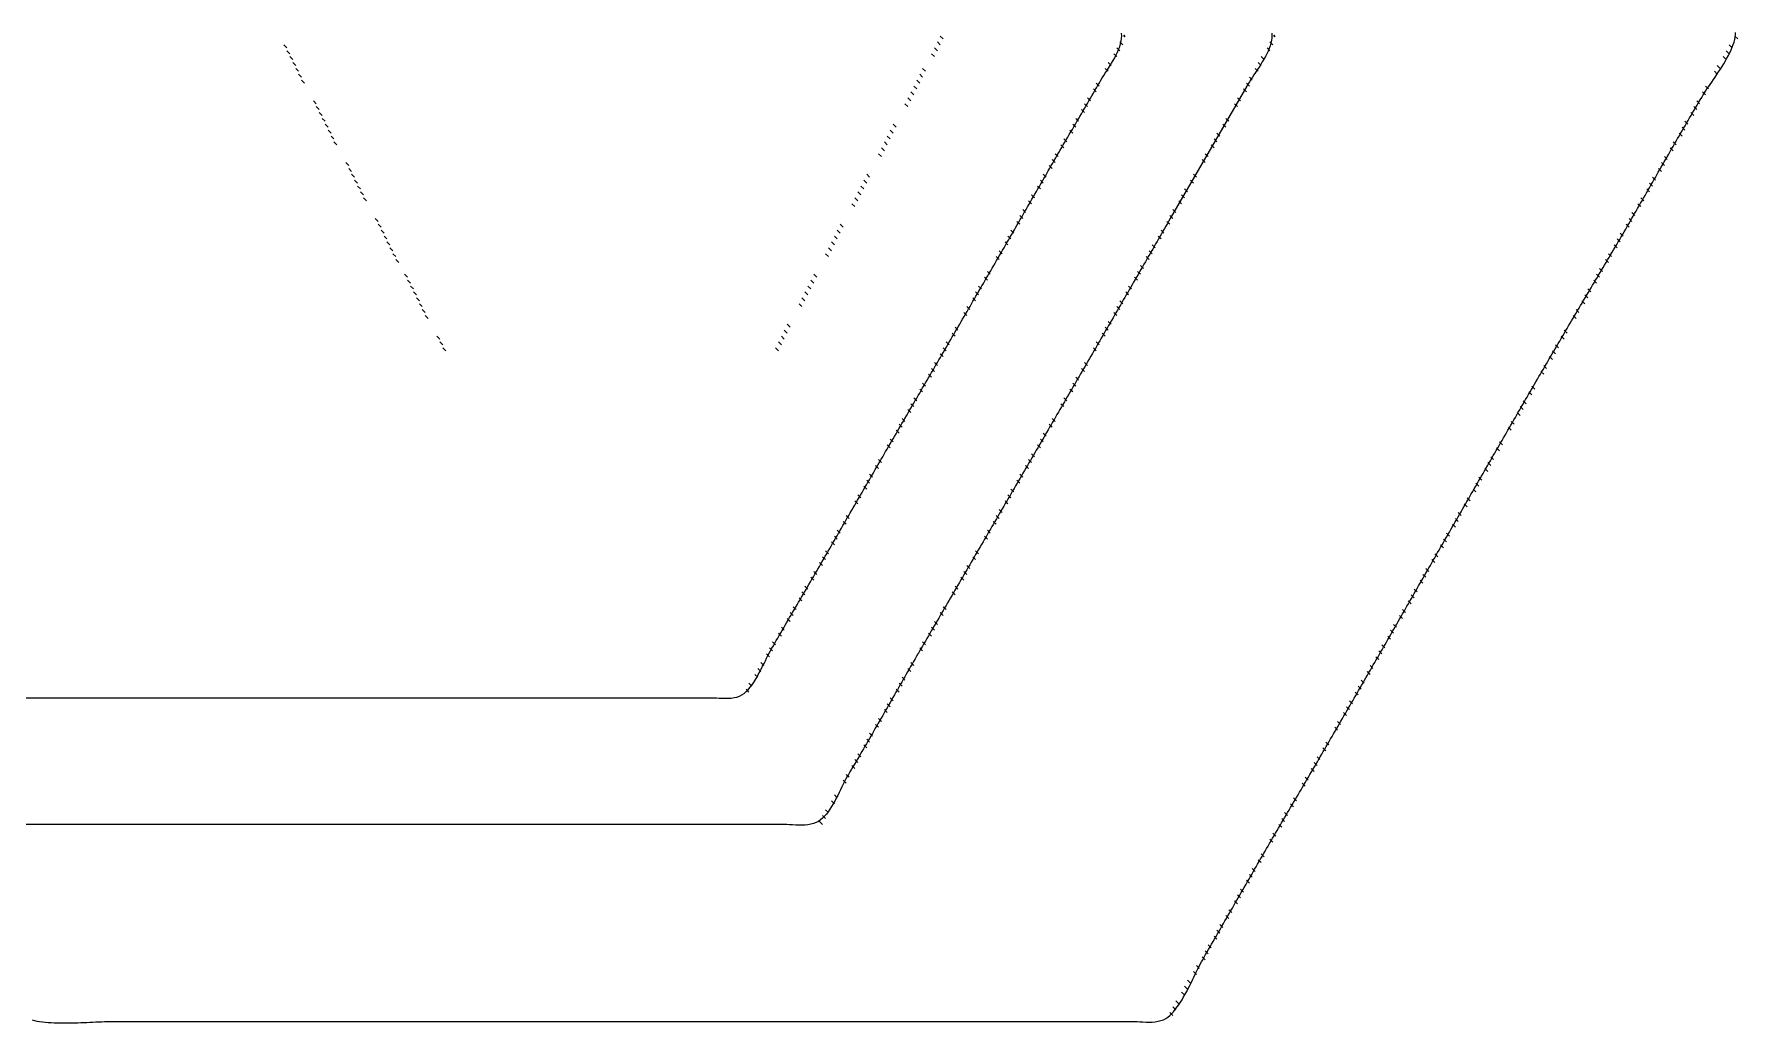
# Model space of a CAD drawing. Extents: x 18 to 1089, y 26 to 701.
# Drawn here: x 510 to 1089, y 26 to 363 of the extents above; entities that cross this region are included whole.
import ezdxf

# ---------------------------------------------------------------- set-up
doc = ezdxf.new("R2010")
doc.units = 0
for name, color, linetype in [('C11', 11, 'CONTINUOUS'), ('C231', 231, 'CONTINUOUS'), ('C240', 240, 'CONTINUOUS'), ('C241', 241, 'CONTINUOUS'), ('C254', 254, 'CONTINUOUS')]:
    doc.layers.add(name, color=color, linetype=linetype)

msp = doc.modelspace()

# ---------------------------------------------------------------- linework, layer by layer
at = {"layer": 'C11'}
for points in [[(879, 360), (880, 359), (879, 360)], [(880.3333, 362.3333), (880.6667, 361.6666)], [(880.6666, 361.6666), (880.3333, 362.3333)], [(1086, 359), (1087, 358), (1086, 359)], [(815, 356), (816, 355), (815, 356)], [(816, 358), (817, 357), (816, 358)], [(929, 358), (930, 357), (929, 358)], [(600, 349), (601, 348), (600, 349)], [(875, 353), (876, 352), (875, 353)], [(925, 351), (926, 350), (925, 351)], [(1082, 352), (1083, 351), (1082, 352)], [(601, 347), (602, 346), (601, 347)], [(871, 346), (872, 345), (871, 346)], [(921, 344), (922, 343), (921, 344)], [(1078, 345), (1079, 344), (1078, 345)], [(806, 339), (807, 338), (806, 339)], [(807, 341), (808, 340), (807, 341)], [(868, 341), (869, 340), (868, 341)], [(918, 339), (919, 338), (918, 339)], [(1075, 340), (1076, 339), (1075, 340)], [(610, 330), (611, 329), (610, 330)], [(864, 334), (865, 333), (864, 334)], [(914, 332), (915, 331), (914, 332)], [(1071, 333), (1072, 332), (1071, 333)], [(611, 328), (612, 327), (611, 328)], [(612, 326), (613, 325), (612, 326)], [(860, 327), (861, 326), (860, 327)], [(910, 325), (911, 324), (910, 325)], [(1067, 326), (1068, 325), (1067, 326)], [(797, 322), (798, 321), (797, 322)], [(798, 324), (799, 323), (798, 324)], [(857, 322), (858, 321), (857, 322)], [(1064, 321), (1065, 320), (1064, 321)], [(853, 315), (854, 314), (853, 315)], [(903, 313), (904, 312), (903, 313)], [(1060, 314), (1061, 313), (1060, 314)], [(621, 309), (622, 308), (621, 309)], [(622, 307), (623, 306), (622, 307)], [(789, 307), (790, 306), (789, 307)], [(849, 308), (850, 307), (849, 308)], [(1056, 307), (1057, 306), (1056, 307)], [(788, 305), (789, 304), (788, 305)], [(846, 303), (847, 302), (846, 303)], [(899, 306), (900, 305), (899, 306)], [(1053, 302), (1054, 301), (1053, 302)], [(842, 296), (843, 295), (842, 296)], [(895, 299), (896, 298), (895, 299)], [(631, 290), (632, 289), (631, 290)], [(780, 290), (781, 289), (780, 290)], [(892, 294), (893, 293), (892, 294)], [(1049, 295), (1050, 294), (1049, 295)], [(632, 288), (633, 287), (632, 288)], [(633, 286), (634, 285), (633, 286)], [(779, 288), (780, 287), (779, 288)], [(838, 289), (839, 288), (838, 289)], [(888, 287), (889, 286), (888, 287)], [(1045, 288), (1046, 287), (1045, 288)], [(834, 282), (835, 281), (834, 282)], [(884, 280), (885, 279), (884, 280)], [(1042, 283), (1043, 282), (1042, 283)], [(771, 273), (772, 272), (771, 273)], [(831, 277), (832, 276), (831, 277)], [(881, 275), (882, 274), (881, 275)], [(1038, 276), (1039, 275), (1038, 276)], [(641, 271), (642, 270), (641, 271)], [(642, 269), (643, 268), (642, 269)], [(643, 267), (644, 266), (643, 267)], [(770, 271), (771, 270), (770, 271)], [(827, 270), (828, 269), (827, 270)], [(877, 268), (878, 267), (877, 268)], [(1034, 269), (1035, 268), (1034, 269)], [(823, 263), (824, 262), (823, 263)], [(873, 261), (874, 260), (873, 261)], [(762, 256), (763, 255), (762, 256)], [(820, 258), (821, 257), (820, 258)], [(870, 256), (871, 255), (870, 256)], [(1027, 257), (1028, 256), (1027, 257)], [(816, 251), (817, 250), (816, 251)], [(866, 249), (867, 248), (866, 249)], [(1023, 250), (1024, 249), (1023, 250)], [(812, 244), (813, 243), (812, 244)], [(809, 239), (810, 238), (809, 239)], [(862, 242), (863, 241), (862, 242)], [(1016, 238), (1017, 237), (1016, 238)], [(805, 232), (806, 231), (805, 232)], [(855, 230), (856, 229), (855, 230)], [(1012, 231), (1013, 230), (1012, 231)], [(801, 225), (802, 224), (801, 225)], [(851, 223), (852, 222), (851, 223)], [(1008, 224), (1009, 223), (1008, 224)], [(847, 216), (848, 215), (847, 216)], [(1005, 219), (1006, 218), (1005, 219)], [(794, 213), (795, 212), (794, 213)], [(844, 211), (845, 210), (844, 211)], [(1001, 212), (1002, 211), (1001, 212)], [(790, 206), (791, 205), (790, 206)], [(840, 204), (841, 203), (840, 204)], [(997, 205), (998, 204), (997, 205)], [(786, 199), (787, 198), (786, 199)], [(836, 197), (837, 196), (836, 197)], [(994, 200), (995, 199), (994, 200)], [(783, 194), (784, 193), (783, 194)], [(833, 192), (834, 191), (833, 192)], [(990, 193), (991, 192), (990, 193)], [(779, 187), (780, 186), (779, 187)], [(986, 186), (987, 185), (986, 186)], [(775, 180), (776, 179), (775, 180)], [(829, 185), (830, 184), (829, 185)], [(983, 181), (984, 180), (983, 181)], [(772, 175), (773, 174), (772, 175)], [(825, 178), (826, 177), (825, 178)], [(979, 174), (980, 173), (979, 174)], [(768, 168), (769, 167), (768, 168)], [(822, 173), (823, 172), (822, 173)], [(818, 166), (819, 165), (818, 166)], [(975, 167), (976, 166), (975, 167)], [(764, 161), (765, 160), (764, 161)], [(814, 159), (815, 158), (814, 159)], [(972, 162), (973, 161), (972, 162)], [(761, 156), (762, 155), (761, 156)], [(968, 155), (969, 154), (968, 155)], [(757, 149), (758, 148), (757, 149)], [(807, 147), (808, 146), (807, 147)], [(964, 148), (965, 147), (964, 148)], [(753, 142), (754, 141), (753, 142)], [(803, 140), (804, 139), (803, 140)], [(961, 143), (962, 142), (961, 143)], [(957, 136), (958, 135), (957, 136)], [(796, 128), (797, 127), (796, 128)], [(799, 133), (800, 132), (799, 133)], [(953, 129), (954, 128), (953, 129)], [(792, 121), (793, 120), (792, 121)], [(946, 117), (947, 116), (946, 117)], [(788, 114), (789, 113), (788, 114)], [(942, 110), (943, 109), (942, 110)], [(785, 109), (786, 108), (785, 109)], [(781, 102), (782, 101), (781, 102)], [(938, 103), (939, 102), (938, 103)], [(777, 95), (778, 94), (777, 95)], [(935, 98), (936, 97), (935, 98)], [(931, 91), (932, 90), (931, 91)], [(927, 84), (928, 83), (927, 84)], [(924, 79), (925, 78), (924, 79)], [(920, 72), (921, 71), (920, 72)], [(916, 65), (917, 64), (916, 65)], [(913, 60), (914, 59), (913, 60)], [(909, 53), (910, 52), (909, 53)], [(902, 41), (903, 40), (902, 41)], [(905, 46), (906, 45), (905, 46)], [(898, 34), (899, 33), (898, 34)]]:
    msp.add_lwpolyline(points, dxfattribs=at)
at = {"layer": 'C231'}
for points in [[(595, 359), (596, 358), (595, 359)], [(1088, 362), (1089, 361), (1088, 362)], [(596, 357), (597, 356), (596, 357)], [(877, 356), (878, 355), (877, 356)], [(1084, 355), (1085, 354), (1084, 355)], [(811, 349), (812, 348), (811, 349)], [(923, 348), (924, 347), (923, 348)], [(870, 344), (871, 343), (870, 344)], [(1077, 343), (1078, 342), (1077, 343)], [(606, 338), (607, 337), (606, 338)], [(607, 336), (608, 335), (607, 336)], [(866, 337), (867, 336), (866, 337)], [(919, 341), (920, 340), (919, 341)], [(1073, 336), (1074, 335), (1073, 336)], [(801, 330), (802, 329), (801, 330)], [(802, 332), (803, 331), (802, 332)], [(912, 329), (913, 328), (912, 329)], [(616, 319), (617, 318), (616, 319)], [(908, 322), (909, 321), (908, 322)], [(617, 317), (618, 316), (617, 317)], [(792, 313), (793, 312), (792, 313)], [(793, 315), (794, 314), (793, 315)], [(855, 318), (856, 317), (855, 318)], [(1062, 317), (1063, 316), (1062, 317)], [(897, 303), (898, 302), (897, 303)], [(626, 300), (627, 299), (626, 300)], [(627, 298), (628, 297), (627, 298)], [(783, 296), (784, 295), (783, 296)], [(784, 298), (785, 297), (784, 298)], [(844, 299), (845, 298), (844, 299)], [(1051, 298), (1052, 297), (1051, 298)], [(886, 284), (887, 283), (886, 284)], [(637, 279), (638, 278), (637, 279)], [(774, 279), (775, 278), (774, 279)], [(775, 281), (776, 280), (775, 281)], [(833, 280), (834, 279), (833, 280)], [(1040, 279), (1041, 278), (1040, 279)], [(638, 277), (639, 276), (638, 277)], [(829, 273), (830, 272), (829, 273)], [(765, 262), (766, 261), (765, 262)], [(766, 264), (767, 263), (766, 264)], [(875, 265), (876, 264), (875, 265)], [(647, 260), (648, 259), (647, 260)], [(648, 258), (649, 257), (648, 258)], [(871, 258), (872, 257), (871, 258)], [(1029, 260), (1030, 259), (1029, 260)], [(818, 254), (819, 253), (818, 254)], [(860, 239), (861, 238), (860, 239)], [(1018, 241), (1019, 240), (1018, 241)], [(807, 235), (808, 234), (807, 235)], [(1014, 234), (1015, 233), (1014, 234)], [(849, 220), (850, 219), (849, 220)], [(1007, 222), (1008, 221), (1007, 222)], [(796, 216), (797, 215), (796, 216)], [(1003, 215), (1004, 214), (1003, 215)], [(785, 197), (786, 196), (785, 197)], [(838, 201), (839, 200), (838, 201)], [(992, 196), (993, 195), (992, 196)], [(781, 190), (782, 189), (781, 190)], [(827, 182), (828, 181), (827, 182)], [(823, 175), (824, 174), (823, 175)], [(981, 177), (982, 176), (981, 177)], [(770, 171), (771, 170), (770, 171)], [(970, 158), (971, 157), (970, 158)], [(759, 152), (760, 151), (759, 152)], [(812, 156), (813, 155), (812, 156)], [(959, 139), (960, 138), (959, 139)], [(801, 137), (802, 136), (801, 137)], [(790, 118), (791, 117), (790, 118)], [(948, 120), (949, 119), (948, 120)], [(786, 111), (787, 110), (786, 111)], [(779, 99), (780, 98), (779, 99)], [(937, 101), (938, 100), (937, 101)], [(933, 94), (934, 93), (933, 94)], [(926, 82), (927, 81), (926, 82)], [(922, 75), (923, 74), (922, 75)], [(911, 56), (912, 55), (911, 56)], [(900, 37), (901, 36), (900, 37)]]:
    msp.add_lwpolyline(points, dxfattribs=at)
at = {"layer": 'C240'}
for points in [[(851.1496, 310), (851.6565, 310.8828), (852.1637, 311.7655), (852.6712, 312.648), (853.1789, 313.5304), (853.6869, 314.4127), (854.1951, 315.2948), (854.7036, 316.1767), (855.2122, 317.0585), (855.7211, 317.9402), (856.2301, 318.8218), (856.7394, 319.7033), (857.2488, 320.5847), (857.7584, 321.4659), (858.2682, 322.3471), (858.7781, 323.2281), (859.2882, 324.1091), (859.7984, 324.99), (860.3088, 325.8708), (860.8193, 326.7515), (861.3299, 327.6322), (861.8406, 328.5128), (862.3514, 329.3934), (862.8623, 330.2738), (863.3733, 331.1543), (863.8843, 332.0347), (864.3954, 332.9151), (864.9066, 333.7954), (865.4178, 334.6757), (865.9291, 335.556), (866.4404, 336.4362), (866.9517, 337.3165), (867.4631, 338.1967), (867.9744, 339.077), (868.4858, 339.9572), (868.9971, 340.8375), (869.5084, 341.7178), (870.0197, 342.598), (870.531, 343.4784), (871.0422, 344.3587), (871.5534, 345.2391), (872.0645, 346.1195), (872.5756, 347), (873.0285, 347.7593), (873.5174, 348.5463), (874.034, 349.3584), (874.5704, 350.1935), (875.1185, 351.0491), (875.6701, 351.9231), (876.2171, 352.8131), (876.7515, 353.7168), (877.2652, 354.6319), (877.75, 355.556), (878.198, 356.487), (878.6009, 357.4224), (878.9507, 358.36), (879.2394, 359.2975), (879.4588, 360.2325), (879.6008, 361.1628), (879.6573, 362.086), (879.6204, 363)], [(930.6373, 363), (930.6948, 362.1808), (930.6605, 361.3374), (930.5417, 360.4728), (930.3455, 359.5905), (930.0791, 358.6936), (929.7498, 357.7853), (929.3646, 356.8689), (928.9309, 355.9476), (928.4558, 355.0247), (927.9466, 354.1034), (927.4104, 353.1869), (926.8544, 352.2784), (926.2859, 351.3813), (925.712, 350.4988), (925.14, 349.634), (924.5769, 348.7902), (924.0302, 347.9707), (923.5069, 347.1787), (923.0142, 346.4174), (922.5594, 345.6901), (922.1497, 345)], [(1077.2006, 342), (1077.5882, 342.6328), (1078.0201, 343.3072), (1078.4908, 344.0203), (1078.9954, 344.7689), (1079.5284, 345.5499), (1080.0847, 346.3603), (1080.6592, 347.197), (1081.2465, 348.0569), (1081.8415, 348.9369), (1082.4389, 349.834), (1083.0335, 350.7451), (1083.6202, 351.6672), (1084.1937, 352.597), (1084.7488, 353.5316), (1085.2803, 354.468), (1085.7829, 355.4029), (1086.2515, 356.3334), (1086.6808, 357.2563), (1087.0657, 358.1687), (1087.4008, 359.0674), (1087.6811, 359.9493), (1087.9012, 360.8114), (1088.056, 361.6506), (1088.1403, 362.4638), (1088.1488, 363.2479)], [(922.1497, 345), (896.1497, 300), (895.6516, 299.1326), (895.1536, 298.2652), (894.6555, 297.3979), (894.1574, 296.5306), (893.6592, 295.6634), (893.1609, 294.7962), (892.6625, 293.929), (892.1641, 293.0619), (891.6656, 292.1948), (891.1671, 291.3277), (890.6684, 290.4607), (890.1697, 289.5937), (889.671, 288.7268), (889.1722, 287.8599), (888.6733, 286.993), (888.1744, 286.1262), (887.6753, 285.2594), (887.1763, 284.3926), (886.6772, 283.5258), (886.178, 282.6591), (885.6787, 281.7925), (885.1794, 280.9258), (884.68, 280.0592), (884.1806, 279.1927), (883.6811, 278.3261), (883.1816, 277.4596), (882.682, 276.5931), (882.1823, 275.7267), (881.6826, 274.8603), (881.1828, 273.9939), (880.683, 273.1275), (880.1831, 272.2612), (879.6832, 271.3949), (879.1832, 270.5287), (878.6832, 269.6624), (878.1831, 268.7962), (877.6829, 267.9301), (877.1828, 267.0639), (876.6825, 266.1978), (876.1822, 265.3317), (875.6819, 264.4656), (875.1815, 263.5996), (874.681, 262.7336), (874.1806, 261.8676), (873.68, 261.0016), (873.1794, 260.1357), (872.6788, 259.2698), (872.1781, 258.4039), (871.6774, 257.5381), (871.1767, 256.6722), (870.6759, 255.8064), (870.175, 254.9406), (869.6741, 254.0749), (869.1732, 253.2092), (868.6722, 252.3434), (868.1712, 251.4778), (867.6701, 250.6121), (867.169, 249.7464), (866.6679, 248.8808), (866.1667, 248.0152), (865.6655, 247.1497), (865.1643, 246.2841), (864.663, 245.4186), (864.1617, 244.553), (863.6603, 243.6876), (863.1589, 242.8221), (862.6575, 241.9566), (862.156, 241.0912), (861.6545, 240.2258), (861.153, 239.3604), (860.6514, 238.495), (860.1498, 237.6296), (859.6482, 236.7643), (859.1465, 235.899), (858.6448, 235.0337), (858.1431, 234.1684), (857.6414, 233.3031), (857.1396, 232.4378), (856.6378, 231.5726), (856.1359, 230.7074), (855.6341, 229.8422), (855.1322, 228.977), (854.6303, 228.1118), (854.1283, 227.2466), (853.6264, 226.3815), (853.1244, 225.5163), (852.6224, 224.6512), (852.1203, 223.7861), (851.6183, 222.921), (851.1162, 222.0559), (850.6141, 221.1909), (850.112, 220.3258), (849.6098, 219.4608), (849.1076, 218.5957), (848.6055, 217.7307), (848.1032, 216.8657), (847.601, 216.0007), (847.0988, 215.1357), (846.5965, 214.2707), (846.0943, 213.4058), (845.592, 212.5408), (845.0897, 211.6759), (844.5873, 210.8109), (844.085, 209.946), (843.5826, 209.0811), (843.0803, 208.2161), (842.5779, 207.3512), (842.0755, 206.4863), (841.5731, 205.6214), (841.0707, 204.7566), (840.5683, 203.8917), (840.0659, 203.0268), (839.5634, 202.1619), (839.061, 201.2971), (838.5585, 200.4322), (838.056, 199.5674), (837.5536, 198.7025), (837.0511, 197.8377), (836.5486, 196.9728), (836.0461, 196.108), (835.5436, 195.2432), (835.0411, 194.3784), (834.5386, 193.5135), (834.0361, 192.6487), (833.5336, 191.7839), (833.031, 190.9191), (832.5285, 190.0543), (832.026, 189.1895), (831.5235, 188.3247), (831.021, 187.4598), (830.5184, 186.595), (830.0159, 185.7302), (829.5134, 184.8654), (829.0109, 184.0006), (828.5084, 183.1358), (828.0059, 182.271), (827.5034, 181.4062), (827.0009, 180.5414), (826.4984, 179.6766), (825.9959, 178.8118), (825.4934, 177.9469), (824.9909, 177.0821), (824.4884, 176.2173), (823.986, 175.3525), (823.4835, 174.4876), (822.9811, 173.6228), (822.4786, 172.758), (821.9762, 171.8931), (821.4738, 171.0283), (820.9714, 170.1634), (820.469, 169.2986), (819.9666, 168.4337), (819.4642, 167.5689), (818.9619, 166.704), (818.4595, 165.8391), (817.9572, 164.9742), (817.4549, 164.1093), (816.9526, 163.2444), (816.4503, 162.3795), (815.948, 161.5146), (815.4458, 160.6497), (814.9436, 159.7848), (814.4413, 158.9198), (813.9392, 158.0549), (813.437, 157.1899), (812.9348, 156.3249), (812.4327, 155.46), (811.9306, 154.595), (811.4285, 153.73), (810.9264, 152.865), (810.4244, 152)], [(1044.2006, 285), (1044.7185, 285.8708), (1045.2355, 286.7422), (1045.7515, 287.6141), (1046.2667, 288.4866), (1046.781, 289.3596), (1047.2944, 290.2331), (1047.807, 291.1071), (1048.3189, 291.9816), (1048.83, 292.8564), (1049.3404, 293.7318), (1049.8501, 294.6075), (1050.3592, 295.4836), (1050.8676, 296.3601), (1051.3754, 297.2369), (1051.8827, 298.1141), (1052.3894, 298.9916), (1052.8957, 299.8694), (1053.4014, 300.7475), (1053.9067, 301.6258), (1054.4116, 302.5044), (1054.9162, 303.3832), (1055.4203, 304.2622), (1055.9242, 305.1415), (1056.4277, 306.0208), (1056.931, 306.9004), (1057.4341, 307.78), (1057.937, 308.6598), (1058.4397, 309.5397), (1058.9423, 310.4197), (1059.4447, 311.2997), (1059.9471, 312.1798), (1060.4495, 313.0599), (1060.9518, 313.94), (1061.4541, 314.8202), (1061.9565, 315.7002), (1062.459, 316.5803), (1062.9616, 317.4602), (1063.4643, 318.3401), (1063.9671, 319.2199), (1064.4702, 320.0996), (1064.9735, 320.9791), (1065.4771, 321.8585), (1065.9809, 322.7377), (1066.4851, 323.6167), (1066.9896, 324.4955), (1067.4945, 325.3741), (1067.9998, 326.2525), (1068.5056, 327.1305), (1069.0118, 328.0083), (1069.5186, 328.8858), (1070.0258, 329.763), (1070.5337, 330.6398), (1071.0421, 331.5163), (1071.5511, 332.3924), (1072.0608, 333.2682), (1072.5712, 334.1435), (1073.0823, 335.0184), (1073.5942, 335.8928), (1074.1068, 336.7668), (1074.6203, 337.6403), (1075.1345, 338.5133), (1075.6497, 339.3858), (1076.1657, 340.2577), (1076.6827, 341.1291), (1077.2007, 342)], [(760.2808, 153), (760.7782, 153.8719), (761.2765, 154.7433), (761.7756, 155.6143), (762.2756, 156.4848), (762.7763, 157.3548), (763.2777, 158.2245), (763.7798, 159.0938), (764.2825, 159.9628), (764.7858, 160.8315), (765.2896, 161.6998), (765.7939, 162.5679), (766.2986, 163.4358), (766.8038, 164.3034), (767.3092, 165.1708), (767.8149, 166.0381), (768.3209, 166.9052), (768.8271, 167.7723), (769.3334, 168.6392), (769.8399, 169.5061), (770.3464, 170.3729), (770.8529, 171.2398), (771.3594, 172.1066), (771.8658, 172.9736), (772.3721, 173.8405), (772.8782, 174.7076), (773.3841, 175.5748), (773.8898, 176.4421), (774.3951, 177.3096), (774.9001, 178.1773), (775.4046, 179.0453), (775.9088, 179.9135), (776.4124, 180.7819), (776.9155, 181.6507), (777.418, 182.5198), (777.9198, 183.3892), (778.421, 184.259), (778.9215, 185.1293), (779.4212, 186), (779.9195, 186.869), (780.4179, 187.7379), (780.9165, 188.6068), (781.4151, 189.4756), (781.914, 190.3443), (782.4129, 191.2129), (782.912, 192.0815), (783.4112, 192.95), (783.9105, 193.8185), (784.4099, 194.6869), (784.9095, 195.5552), (785.4091, 196.4234), (785.9089, 197.2916), (786.4088, 198.1597), (786.9088, 199.0277), (787.4089, 199.8957), (787.9091, 200.7637), (788.4094, 201.6315), (788.9098, 202.4993), (789.4103, 203.3671), (789.9109, 204.2348), (790.4116, 205.1024), (790.9124, 205.97), (791.4133, 206.8376), (791.9143, 207.7051), (792.4154, 208.5725), (792.9165, 209.4399), (793.4178, 210.3072), (793.9191, 211.1745), (794.4205, 212.0418), (794.922, 212.9089), (795.4236, 213.7761), (795.9252, 214.6432), (796.4269, 215.5103), (796.9287, 216.3773), (797.4306, 217.2443), (797.9325, 218.1112), (798.4345, 218.9781), (798.9365, 219.845), (799.4387, 220.7118), (799.9408, 221.5786), (800.4431, 222.4454), (800.9454, 223.3121), (801.4477, 224.1788), (801.9501, 225.0455), (802.4526, 225.9122), (802.9551, 226.7788), (803.4577, 227.6454), (803.9603, 228.5119), (804.4629, 229.3784), (804.9656, 230.245), (805.4683, 231.1114), (805.9711, 231.9779), (806.4739, 232.8443), (806.9768, 233.7108), (807.4796, 234.5772), (807.9825, 235.4435), (808.4855, 236.3099), (808.9885, 237.1763), (809.4914, 238.0426), (809.9945, 238.9089), (810.4975, 239.7752), (811.0006, 240.6415), (811.5036, 241.5078), (812.0067, 242.3741), (812.5098, 243.2404), (813.013, 244.1066), (813.5161, 244.9729), (814.0193, 245.8391), (814.5224, 246.7054), (815.0256, 247.5716), (815.5287, 248.4378), (816.0319, 249.3041), (816.5351, 250.1703), (817.0382, 251.0365), (817.5414, 251.9028), (818.0445, 252.769), (818.5477, 253.6353), (819.0508, 254.5015), (819.554, 255.3678), (820.0571, 256.234), (820.5602, 257.1003), (821.0633, 257.9666), (821.5664, 258.8329), (822.0694, 259.6992), (822.5724, 260.5655), (823.0754, 261.4318), (823.5784, 262.2982), (824.0814, 263.1645), (824.5843, 264.0309), (825.0872, 264.8973), (825.5901, 265.7637), (826.0929, 266.6301), (826.5957, 267.4966), (827.0984, 268.363), (827.6011, 269.2295), (828.1038, 270.0961), (828.6064, 270.9626), (829.109, 271.8292), (829.6115, 272.6958), (830.114, 273.5624), (830.6165, 274.429), (831.1188, 275.2957), (831.6212, 276.1624), (832.1234, 277.0292), (832.6256, 277.896), (833.1278, 278.7628), (833.6299, 279.6296), (834.1319, 280.4965), (834.6339, 281.3635), (835.1358, 282.2304), (835.6376, 283.0974), (836.1393, 283.9645), (836.641, 284.8316), (837.1426, 285.6987), (837.6441, 286.5659), (838.1456, 287.4331), (838.647, 288.3003), (839.1482, 289.1676), (839.6495, 290.035), (840.1506, 290.9024), (840.6516, 291.7699), (841.1525, 292.6374), (841.6534, 293.5049), (842.1541, 294.3726), (842.6548, 295.2402), (843.1554, 296.108), (843.6558, 296.9757), (844.1562, 297.8436), (844.6564, 298.7115), (845.1566, 299.5794), (845.6566, 300.4474), (846.1566, 301.3155), (846.6564, 302.1837), (847.1561, 303.0519), (847.6557, 303.9201), (848.1552, 304.7885), (848.6546, 305.6569), (849.1539, 306.5254), (849.653, 307.3939), (850.152, 308.2625), (850.6509, 309.1312), (851.1497, 310)], [(907.1496, 48), (907.6537, 48.8783), (908.1577, 49.7566), (908.6617, 50.635), (909.1656, 51.5135), (909.6695, 52.392), (910.1733, 53.2705), (910.6772, 54.1491), (911.181, 55.0277), (911.6848, 55.9063), (912.1886, 56.785), (912.6924, 57.6636), (913.1962, 58.5423), (913.7, 59.4209), (914.2039, 60.2996), (914.7078, 61.1782), (915.2117, 62.0568), (915.7157, 62.9354), (916.2198, 63.814), (916.7239, 64.6925), (917.2281, 65.571), (917.7324, 66.4495), (918.2368, 67.3279), (918.7413, 68.2062), (919.2459, 69.0845), (919.7506, 69.9628), (920.2554, 70.8409), (920.7604, 71.719), (921.2655, 72.597), (921.7707, 73.4749), (922.2761, 74.3528), (922.7817, 75.2305), (923.2875, 76.1081), (923.7934, 76.9856), (924.2995, 77.863), (924.8058, 78.7403), (925.3124, 79.6175), (925.8191, 80.4945), (926.3261, 81.3714), (926.8332, 82.2482), (927.3407, 83.1248), (927.8483, 84.0013), (928.3562, 84.8776), (928.8644, 85.7537), (929.3729, 86.6297), (929.8816, 87.5055), (930.3906, 88.3812), (930.8999, 89.2566), (931.4095, 90.1319), (931.9194, 91.007), (932.4296, 91.8818), (932.9402, 92.7565), (933.4511, 93.631), (933.9623, 94.5052), (934.4739, 95.3792), (934.9858, 96.253), (935.4981, 97.1266), (936.0108, 98), (936.5171, 98.8624), (937.0233, 99.7249), (937.5293, 100.5875), (938.035, 101.4503), (938.5406, 102.3132), (939.046, 103.1762), (939.5512, 104.0393), (940.0562, 104.9026), (940.561, 105.7659), (941.0656, 106.6294), (941.5701, 107.4929), (942.0743, 108.3566), (942.5784, 109.2204), (943.0823, 110.0843), (943.5861, 110.9483), (944.0896, 111.8124), (944.593, 112.6766), (945.0963, 113.5409), (945.5993, 114.4053), (946.1022, 115.2698), (946.605, 116.1344), (947.1075, 116.9991), (947.61, 117.8639), (948.1122, 118.7288), (948.6143, 119.5938), (949.1163, 120.4589), (949.6181, 121.324), (950.1198, 122.1893), (950.6213, 123.0546), (951.1227, 123.92), (951.6239, 124.7856), (952.125, 125.6511), (952.626, 126.5168), (953.1268, 127.3826), (953.6275, 128.2484), (954.1281, 129.1143), (954.6285, 129.9803), (955.1288, 130.8464), (955.629, 131.7125), (956.1291, 132.5787), (956.629, 133.445), (957.1289, 134.3114), (957.6286, 135.1778), (958.1282, 136.0443), (958.6277, 136.9109), (959.1271, 137.7775), (959.6264, 138.6442), (960.1255, 139.511), (960.6246, 140.3778), (961.1236, 141.2447), (961.6224, 142.1116), (962.1212, 142.9786), (962.6199, 143.8456), (963.1185, 144.7128), (963.617, 145.5799), (964.1154, 146.4471), (964.6137, 147.3144), (965.112, 148.1817), (965.6101, 149.0491), (966.1082, 149.9165), (966.6062, 150.784), (967.1042, 151.6515), (967.602, 152.519), (968.0998, 153.3866), (968.5975, 154.2543), (969.0952, 155.1219), (969.5928, 155.9897), (970.0903, 156.8574), (970.5878, 157.7252), (971.0852, 158.593), (971.5825, 159.4609), (972.0798, 160.3288), (972.5771, 161.1967), (973.0743, 162.0647), (973.5714, 162.9326), (974.0685, 163.8007), (974.5656, 164.6687), (975.0626, 165.5368), (975.5596, 166.4048), (976.0565, 167.273), (976.5534, 168.1411), (977.0503, 169.0092), (977.5472, 169.8774), (978.044, 170.7456), (978.5408, 171.6138), (979.0375, 172.482), (979.5343, 173.3502), (980.031, 174.2185), (980.5277, 175.0867), (981.0244, 175.955), (981.5211, 176.8233), (982.0177, 177.6915), (982.5144, 178.5598), (983.011, 179.4281), (983.5077, 180.2964), (984.0043, 181.1647), (984.5009, 182.033), (984.9976, 182.9013), (985.4942, 183.7696), (985.9909, 184.6379), (986.4875, 185.5062), (986.9842, 186.3744), (987.4809, 187.2427), (987.9775, 188.111), (988.4742, 188.9792), (988.971, 189.8475), (989.4677, 190.7157), (989.9645, 191.584), (990.4613, 192.4522), (990.9581, 193.3203), (991.4549, 194.1885), (991.9518, 195.0567), (992.4487, 195.9248), (992.9456, 196.7929), (993.4426, 197.661), (993.9396, 198.5291), (994.4367, 199.3971), (994.9338, 200.2652), (995.4309, 201.1332), (995.9281, 202.0011), (996.4254, 202.8691), (996.9227, 203.737), (997.42, 204.6048), (997.9174, 205.4727), (998.4149, 206.3405), (998.9124, 207.2082), (999.41, 208.076), (999.9076, 208.9437), (1000.4054, 209.8113), (1000.9031, 210.6789), (1001.401, 211.5465), (1001.8989, 212.414), (1002.3969, 213.2815), (1002.895, 214.1489), (1003.3932, 215.0163), (1003.8914, 215.8837), (1004.3897, 216.7509), (1004.8881, 217.6182), (1005.3866, 218.4854), (1005.8852, 219.3525), (1006.3839, 220.2196), (1006.8827, 221.0866), (1007.3815, 221.9535), (1007.8805, 222.8204), (1008.3796, 223.6873), (1008.8787, 224.5541), (1009.378, 225.4208), (1009.8774, 226.2874), (1010.3769, 227.154), (1010.8765, 228.0205), (1011.3762, 228.887), (1011.876, 229.7534), (1012.376, 230.6197), (1012.876, 231.4859), (1013.3762, 232.3521), (1013.8765, 233.2182), (1014.3769, 234.0842), (1014.8775, 234.9502), (1015.3782, 235.816), (1015.879, 236.6818), (1016.38, 237.5475), (1016.8811, 238.4131), (1017.3823, 239.2787), (1017.8837, 240.1441), (1018.3852, 241.0095), (1018.8868, 241.8748), (1019.3886, 242.74), (1019.8906, 243.6051), (1020.3927, 244.4701), (1020.895, 245.335), (1021.3974, 246.1999), (1021.8999, 247.0646), (1022.4027, 247.9292), (1022.9056, 248.7938), (1023.4086, 249.6582), (1023.9118, 250.5226), (1024.4152, 251.3868), (1024.9188, 252.2509), (1025.4225, 253.115), (1025.9264, 253.9789), (1026.4305, 254.8427), (1026.9347, 255.7064), (1027.4392, 256.5701), (1027.9438, 257.4336), (1028.4486, 258.2969), (1028.9536, 259.1602), (1029.4588, 260.0234), (1029.9641, 260.8864), (1030.4697, 261.7494), (1030.9755, 262.6122), (1031.4814, 263.4749), (1031.9876, 264.3375), (1032.4939, 265.1999), (1033.0005, 266.0622), (1033.5073, 266.9244), (1034.0142, 267.7865), (1034.5214, 268.6485), (1035.0288, 269.5103), (1035.5364, 270.372), (1036.0443, 271.2336), (1036.5523, 272.095), (1037.0606, 272.9563), (1037.5691, 273.8175), (1038.0778, 274.6785), (1038.5867, 275.5394), (1039.0959, 276.4002), (1039.6053, 277.2608), (1040.1149, 278.1213), (1040.6248, 278.9816), (1041.1349, 279.8418), (1041.6453, 280.7019), (1042.1558, 281.5618), (1042.6667, 282.4216), (1043.1777, 283.2812), (1043.6891, 284.1406), (1044.2007, 285)], [(506, 137), (533, 137), (636, 137), (719, 137), (741, 137), (741.9212, 136.984), (742.8893, 136.9479), (743.8901, 136.9089), (744.9094, 136.8847), (745.9331, 136.8927), (746.947, 136.9504), (747.9369, 137.0752), (748.8886, 137.2847), (749.7881, 137.5964), (750.6211, 138.0277), (751.3448, 138.5348), (752.038, 139.126), (752.7023, 139.7927), (753.3394, 140.5264), (753.9507, 141.3183), (754.5379, 142.1599), (755.1025, 143.0425), (755.6462, 143.9576), (756.1706, 144.8966), (756.6772, 145.8508), (757.1676, 146.8116), (757.6434, 147.7705), (758.1062, 148.7187), (758.5576, 149.6478), (758.9992, 150.5491), (759.4325, 151.4139), (759.8592, 152.2337), (760.2809, 153)], [(810.4243, 152), (809.9193, 151.1291), (809.4151, 150.2577), (808.9115, 149.386), (808.4086, 148.5139), (807.9063, 147.6414), (807.4045, 146.7686), (806.9033, 145.8955), (806.4025, 145.022), (805.9021, 144.1484), (805.4021, 143.2745), (804.9025, 142.4003), (804.4031, 141.526), (803.904, 140.6516), (803.4052, 139.777), (802.9065, 138.9023), (802.408, 138.0275), (801.9096, 137.1526), (801.4112, 136.2777), (800.9128, 135.4028), (800.4145, 134.5279), (799.916, 133.653), (799.4175, 132.7782), (798.9188, 131.9035), (798.4199, 131.0289), (797.9208, 130.1544), (797.4214, 129.2801), (796.9217, 128.4059), (796.4217, 127.532), (795.9212, 126.6583), (795.4203, 125.7849), (794.919, 124.9117), (794.4171, 124.0389), (793.9147, 123.1664), (793.4117, 122.2942), (792.908, 121.4225), (792.4037, 120.5511), (791.8986, 119.6802), (791.3928, 118.8097), (790.8862, 117.9397), (790.3787, 117.0702), (789.8704, 116.2012), (789.3611, 115.3328), (788.8508, 114.465), (788.3396, 113.5978), (787.8273, 112.7312), (787.3139, 111.8652), (786.7994, 111)], [(786.7993, 111), (786.3674, 110.2461), (785.9316, 109.4357), (785.4907, 108.5769), (785.0431, 107.6782), (784.5877, 106.7477), (784.1229, 105.7937), (783.6474, 104.8246), (783.1599, 103.8486), (782.659, 102.874), (782.1432, 101.9091), (781.6114, 100.9622), (781.0619, 100.0415), (780.4936, 99.1553), (779.905, 98.312), (779.2948, 97.5198), (778.6616, 96.7869), (778.004, 96.1218), (777.3207, 95.5326), (776.6103, 95.0277), (775.8193, 94.6047), (774.9541, 94.2804), (774.0267, 94.0436), (773.0493, 93.8829), (772.0339, 93.787), (770.9928, 93.7447), (769.9379, 93.7447), (768.8814, 93.7757), (767.8356, 93.8263), (766.8123, 93.8853), (765.8239, 93.9415), (764.8824, 93.9835), (764, 94), (735, 94), (624, 94), (209, 94)], [(894.6103, 28.0277), (895.2806, 28.4967), (895.936, 29.039), (896.5767, 29.6488), (897.2028, 30.3205), (897.8149, 31.0483), (898.4131, 31.8267), (898.9977, 32.6499), (899.5691, 33.5122), (900.1276, 34.408), (900.6733, 35.3316), (901.2067, 36.2773), (901.7281, 37.2395), (902.2376, 38.2124), (902.7356, 39.1903), (903.2225, 40.1677), (903.6985, 41.1388), (904.1639, 42.0979), (904.619, 43.0394), (905.064, 43.9576), (905.4994, 44.8467), (905.9253, 45.7012), (906.3422, 46.5154), (906.7502, 47.2835), (907.1497, 48)], [(509.4489, 27.538), (510.2088, 27.3123), (511.0146, 27.1481), (511.9727, 27.0062), (512.9394, 26.8846), (513.9142, 26.7819), (514.8963, 26.6972), (515.885, 26.6291), (516.8798, 26.5765), (517.8799, 26.5383), (518.8848, 26.5134), (519.8937, 26.5004), (520.906, 26.4983), (521.9211, 26.506), (522.9382, 26.5222), (523.9568, 26.5458), (524.9761, 26.5756), (525.9956, 26.6104), (527.0145, 26.6492), (528.0322, 26.6907), (529.0481, 26.7337), (530.0615, 26.7772), (531.0718, 26.8199), (532.0782, 26.8607), (533.0801, 26.8984), (534.077, 26.9319), (535.068, 26.9599), (536.0526, 26.9814), (537.0302, 26.9951), (538, 27), (591, 27), (756, 27), (857, 27), (883, 27), (883.8936, 26.9832), (884.8441, 26.9417), (885.8383, 26.8884), (886.8633, 26.8363), (887.9061, 26.7985), (888.9536, 26.788), (889.9929, 26.8179), (891.011, 26.901), (891.9947, 27.0506), (892.9312, 27.2795), (893.8074, 27.6009), (894.6104, 28.0277)]]:
    msp.add_lwpolyline(points, dxfattribs=at)
at = {"layer": 'C241'}
for points in [[(817, 360), (818, 359), (817, 360)], [(818, 362), (819, 361), (818, 362)], [(930, 360), (931, 359), (930, 360)], [(597, 355), (598, 354), (597, 355)], [(878, 358), (879, 357), (878, 358)], [(1085, 357), (1086, 356), (1085, 357)], [(598, 353), (599, 352), (598, 353)], [(599, 351), (600, 350), (599, 351)], [(874, 351), (875, 350), (874, 351)], [(926, 353), (927, 352), (926, 353)], [(1081, 350), (1082, 349), (1081, 350)], [(808, 343), (809, 342), (808, 343)], [(809, 345), (810, 344), (809, 345)], [(810, 347), (811, 346), (810, 347)], [(922, 346), (923, 345), (922, 346)], [(867, 339), (868, 338), (867, 339)], [(1074, 338), (1075, 337), (1074, 338)], [(608, 334), (609, 333), (608, 334)], [(609, 332), (610, 331), (609, 332)], [(863, 332), (864, 331), (863, 332)], [(915, 334), (916, 333), (915, 334)], [(1070, 331), (1071, 330), (1070, 331)], [(799, 326), (800, 325), (799, 326)], [(800, 328), (801, 327), (800, 328)], [(859, 325), (860, 324), (859, 325)], [(911, 327), (912, 326), (911, 327)], [(856, 320), (857, 319), (856, 320)], [(907, 320), (908, 319), (907, 320)], [(1063, 319), (1064, 318), (1063, 319)], [(1066, 324), (1067, 323), (1066, 324)], [(618, 315), (619, 314), (618, 315)], [(619, 313), (620, 312), (619, 313)], [(852, 313), (853, 312), (852, 313)], [(904, 315), (905, 314), (904, 315)], [(620, 311), (621, 310), (620, 311)], [(790, 309), (791, 308), (790, 309)], [(791, 311), (792, 310), (791, 311)], [(900, 308), (901, 307), (900, 308)], [(1059, 312), (1060, 311), (1059, 312)], [(848, 306), (849, 305), (848, 306)], [(1055, 305), (1056, 304), (1055, 305)], [(628, 296), (629, 295), (628, 296)], [(845, 301), (846, 300), (845, 301)], [(893, 296), (894, 295), (893, 296)], [(896, 301), (897, 300), (896, 301)], [(1052, 300), (1053, 299), (1052, 300)], [(629, 294), (630, 293), (629, 294)], [(630, 292), (631, 291), (630, 292)], [(781, 292), (782, 291), (781, 292)], [(782, 294), (783, 293), (782, 294)], [(841, 294), (842, 293), (841, 294)], [(1048, 293), (1049, 292), (1048, 293)], [(837, 287), (838, 286), (837, 287)], [(889, 289), (890, 288), (889, 289)], [(1044, 286), (1045, 285), (1044, 286)], [(885, 282), (886, 281), (885, 282)], [(1041, 281), (1042, 280), (1041, 281)], [(639, 275), (640, 274), (639, 275)], [(640, 273), (641, 272), (640, 273)], [(772, 275), (773, 274), (772, 275)], [(773, 277), (774, 276), (773, 277)], [(830, 275), (831, 274), (830, 275)], [(882, 277), (883, 276), (882, 277)], [(1037, 274), (1038, 273), (1037, 274)], [(826, 268), (827, 267), (826, 268)], [(878, 270), (879, 269), (878, 270)], [(1033, 267), (1034, 266), (1033, 267)], [(822, 261), (823, 260), (822, 261)], [(874, 263), (875, 262), (874, 263)], [(1030, 262), (1031, 261), (1030, 262)], [(649, 256), (650, 255), (649, 256)], [(763, 258), (764, 257), (763, 258)], [(764, 260), (765, 259), (764, 260)], [(819, 256), (820, 255), (819, 256)], [(1026, 255), (1027, 254), (1026, 255)], [(815, 249), (816, 248), (815, 249)], [(867, 251), (868, 250), (867, 251)], [(863, 244), (864, 243), (863, 244)], [(1022, 248), (1023, 247), (1022, 248)], [(811, 242), (812, 241), (811, 242)], [(1019, 243), (1020, 242), (1019, 243)], [(808, 237), (809, 236), (808, 237)], [(856, 232), (857, 231), (856, 232)], [(859, 237), (860, 236), (859, 237)], [(1015, 236), (1016, 235), (1015, 236)], [(804, 230), (805, 229), (804, 230)], [(1011, 229), (1012, 228), (1011, 229)], [(800, 223), (801, 222), (800, 223)], [(852, 225), (853, 224), (852, 225)], [(797, 218), (798, 217), (797, 218)], [(848, 218), (849, 217), (848, 218)], [(1004, 217), (1005, 216), (1004, 217)], [(793, 211), (794, 210), (793, 211)], [(845, 213), (846, 212), (845, 213)], [(1000, 210), (1001, 209), (1000, 210)], [(789, 204), (790, 203), (789, 204)], [(841, 206), (842, 205), (841, 206)], [(996, 203), (997, 202), (996, 203)], [(837, 199), (838, 198), (837, 199)], [(993, 198), (994, 197), (993, 198)], [(782, 192), (783, 191), (782, 192)], [(834, 194), (835, 193), (834, 194)], [(830, 187), (831, 186), (830, 187)], [(989, 191), (990, 190), (989, 191)], [(778, 185), (779, 184), (778, 185)], [(826, 180), (827, 179), (826, 180)], [(985, 184), (986, 183), (985, 184)], [(774, 178), (775, 177), (774, 178)], [(982, 179), (983, 178), (982, 179)], [(771, 173), (772, 172), (771, 173)], [(819, 168), (820, 167), (819, 168)], [(978, 172), (979, 171), (978, 172)], [(767, 166), (768, 165), (767, 166)], [(974, 165), (975, 164), (974, 165)], [(763, 159), (764, 158), (763, 159)], [(815, 161), (816, 160), (815, 161)], [(971, 160), (972, 159), (971, 160)], [(760, 154), (761, 153), (760, 154)], [(811, 154), (812, 153), (811, 154)], [(967, 153), (968, 152), (967, 153)], [(756, 147), (757, 146), (756, 147)], [(808, 149), (809, 148), (808, 149)], [(963, 146), (964, 145), (963, 146)], [(752, 140), (753, 139), (752, 140)], [(804, 142), (805, 141), (804, 142)], [(960, 141), (961, 140), (960, 141)], [(800, 135), (801, 134), (800, 135)], [(956, 134), (957, 133), (956, 134)], [(797, 130), (798, 129), (797, 130)], [(793, 123), (794, 122), (793, 123)], [(949, 122), (950, 121), (949, 122)], [(952, 127), (953, 126), (952, 127)], [(789, 116), (790, 115), (789, 116)], [(945, 115), (946, 114), (945, 115)], [(941, 108), (942, 107), (941, 108)], [(782, 104), (783, 103), (782, 104)], [(778, 97), (779, 96), (778, 97)], [(934, 96), (935, 95), (934, 96)], [(930, 89), (931, 88), (930, 89)], [(923, 77), (924, 76), (923, 77)], [(919, 70), (920, 69), (919, 70)], [(912, 58), (913, 57), (912, 58)], [(915, 63), (916, 62), (915, 63)], [(908, 51), (909, 50), (908, 51)], [(904, 44), (905, 43), (904, 44)], [(901, 39), (902, 38), (901, 39)], [(897, 32), (898, 31), (897, 32)]]:
    msp.add_lwpolyline(points, dxfattribs=at)
at = {"layer": 'C254'}
for points in [[(931.3333, 362.3333), (931.6667, 361.6666)], [(931.6666, 361.6666), (931.3333, 362.3333)], [(927, 355), (928, 354), (927, 355)], [(812, 351), (813, 350), (812, 351)], [(605, 340), (606, 339), (605, 340)], [(862, 330), (863, 329), (862, 330)], [(1069, 329), (1070, 328), (1069, 329)], [(851, 311), (852, 310), (851, 311)], [(901, 310), (902, 309), (901, 310)], [(1058, 310), (1059, 309), (1058, 310)], [(840, 292), (841, 291), (840, 292)], [(890, 291), (891, 290), (890, 291)], [(1047, 291), (1048, 290), (1047, 291)], [(636, 281), (637, 280), (636, 281)], [(879, 272), (880, 271), (879, 272)], [(1036, 272), (1037, 271), (1036, 272)], [(1025, 253), (1026, 252), (1025, 253)], [(814, 247), (815, 246), (814, 247)], [(864, 246), (865, 245), (864, 246)], [(803, 228), (804, 227), (803, 228)], [(853, 227), (854, 226), (853, 227)], [(792, 209), (793, 208), (792, 209)], [(842, 208), (843, 207), (842, 208)], [(999, 208), (1000, 207), (999, 208)], [(988, 189), (989, 188), (988, 189)], [(777, 183), (778, 182), (777, 183)], [(977, 170), (978, 169), (977, 170)], [(766, 164), (767, 163), (766, 164)], [(816, 163), (817, 162), (816, 163)], [(966, 151), (967, 150), (966, 151)], [(755, 145), (756, 144), (755, 145)], [(805, 144), (806, 143), (805, 144)], [(955, 132), (956, 131), (955, 132)], [(794, 125), (795, 124), (794, 125)], [(944, 113), (945, 112), (944, 113)], [(918, 68), (919, 67), (918, 68)], [(907, 49), (908, 48), (907, 49)], [(896, 30), (897, 29), (896, 30)]]:
    msp.add_lwpolyline(points, dxfattribs=at)

doc.saveas('drawing.dxf')
